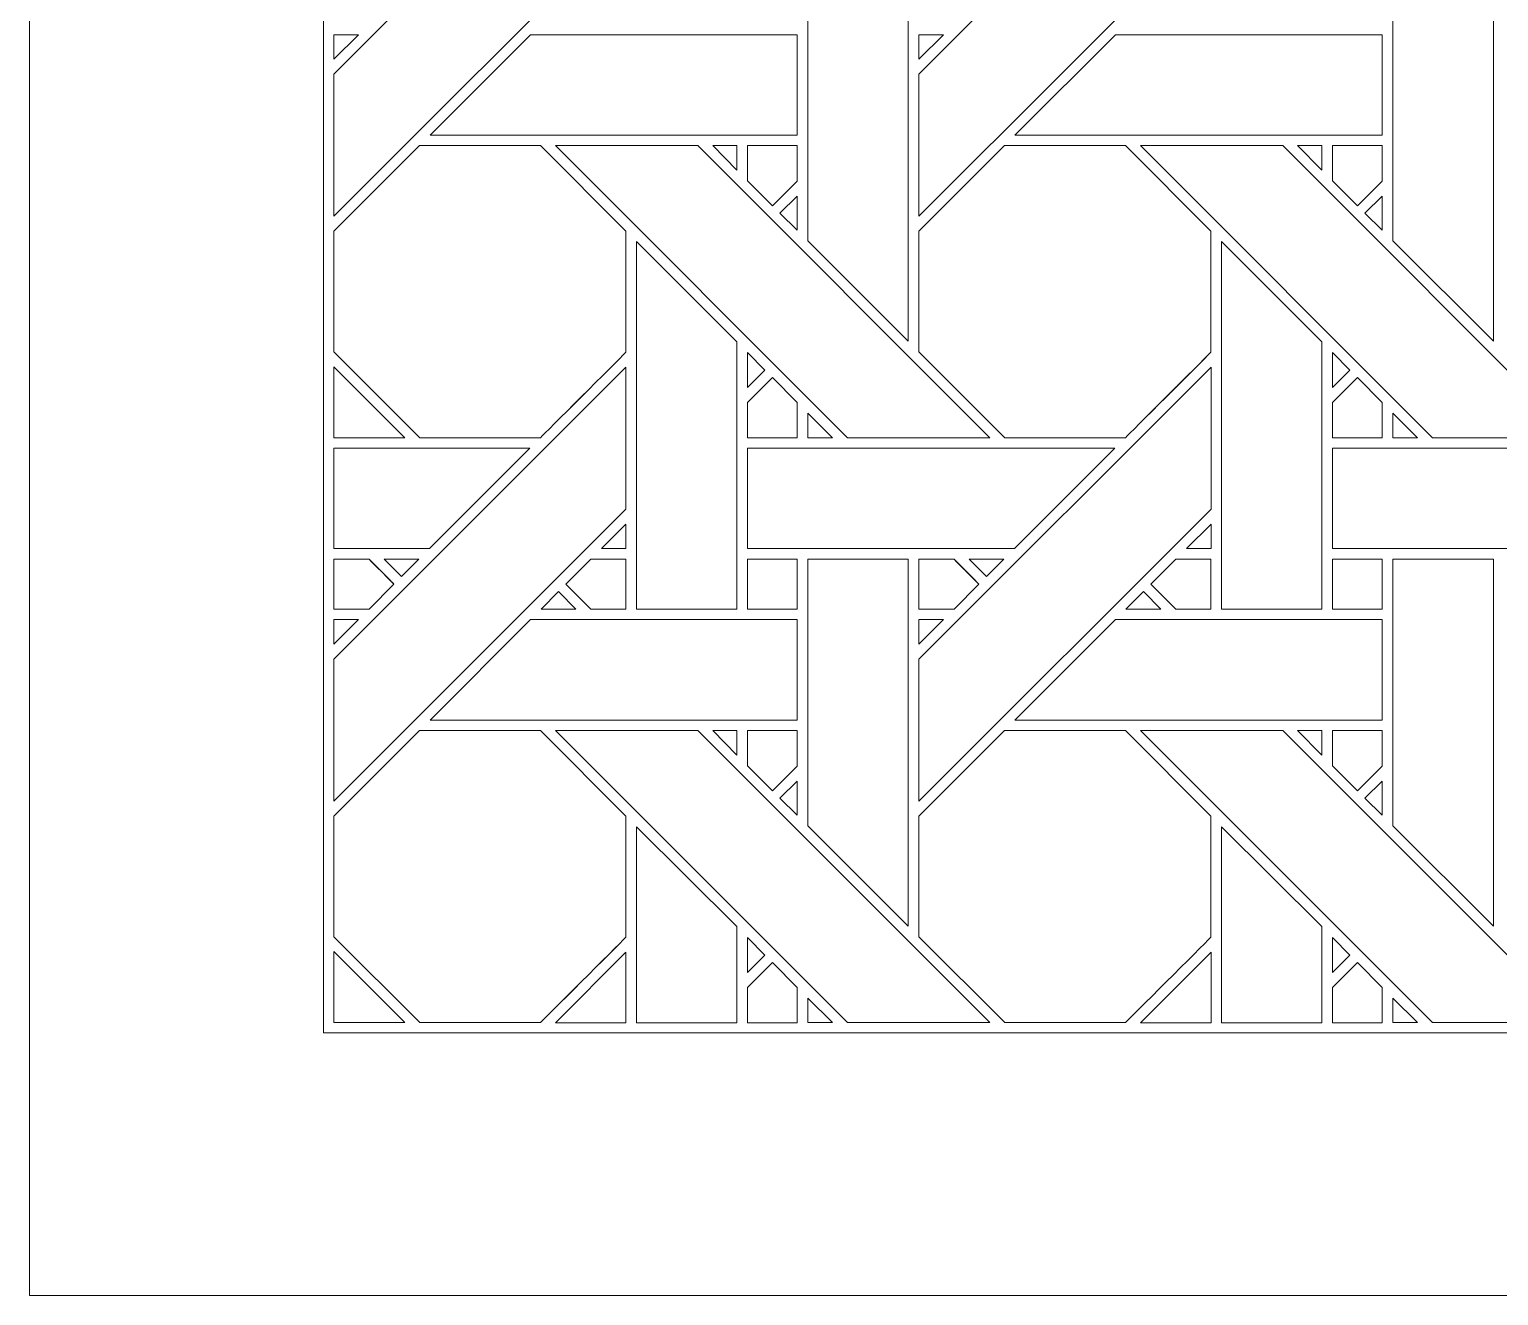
# Model space of a CAD drawing. Header units: inches. Extents: x 7.38 to 17.38, y 5.09 to 13.09.
# Drawn here: x 7.383 to 9.766, y 5.095 to 7.148 of the extents above; entities that cross this region are included whole.
import ezdxf

# ---------------------------------------------------------------- set-up
doc = ezdxf.new("R2010")
doc.units = ezdxf.units.IN
doc.header["$MEASUREMENT"] = 0
doc.layers.add('Design', color=7, linetype='Continuous', lineweight=0)

msp = doc.modelspace()

# ---------------------------------------------------------------- linework, layer by layer
at = {"layer": 'Design'}
for points, knots in [([(7.3829, 13.0948), (7.3829, 13.0948), (7.3829, 5.0948), (7.3829, 5.0948), (7.3829, 5.0948), (17.3829, 5.0948), (17.3829, 5.0948), (17.3829, 5.0948), (17.3829, 13.0948), (17.3829, 13.0948), (17.3829, 13.0948), (7.3829, 13.0948), (7.3829, 13.0948)], [0, 0, 0, 0, 1, 1, 1, 2, 2, 2, 3, 3, 3, 4, 4, 4, 4]), ([(7.8596, 12.6686), (7.8596, 12.6686), (7.8596, 5.5209), (7.8596, 5.5209), (7.8596, 5.5209), (16.9061, 5.5209), (16.9061, 5.5209), (16.9061, 5.5209), (16.9061, 12.6686), (16.9061, 12.6686), (16.9061, 12.6686), (7.8596, 12.6686), (7.8596, 12.6686)], [0, 0, 0, 0, 1, 1, 1, 2, 2, 2, 3, 3, 3, 4, 4, 4, 4]), ([(8.3504, 7.5492), (8.3504, 7.5492), (8.3504, 7.3192), (8.3504, 7.3192), (8.3504, 7.3192), (7.8768, 6.8455), (7.8768, 6.8455), (7.8768, 6.8455), (7.8768, 7.0756), (7.8768, 7.0756), (7.8768, 7.0756), (8.3504, 7.5492), (8.3504, 7.5492)], [0, 0, 0, 0, 1, 1, 1, 2, 2, 2, 3, 3, 3, 4, 4, 4, 4]), ([(8.8255, 7.0756), (8.8255, 7.0756), (9.2992, 7.5492), (9.2992, 7.5492), (9.2992, 7.5492), (9.2992, 7.3192), (9.2992, 7.3192), (9.2992, 7.3192), (8.8255, 6.8455), (8.8255, 6.8455), (8.8255, 6.8455), (8.8255, 7.0756), (8.8255, 7.0756)], [0, 0, 0, 0, 1, 1, 1, 2, 2, 2, 3, 3, 3, 4, 4, 4, 4]), ([(8.8083, 7.2377), (8.8083, 7.2377), (8.8083, 6.6426), (8.8083, 6.6426), (8.8083, 6.6426), (8.6454, 6.8055), (8.6454, 6.8055), (8.6454, 6.8055), (8.6454, 7.2377), (8.6454, 7.2377), (8.6454, 7.2377), (8.8083, 7.2377), (8.8083, 7.2377)], [0, 0, 0, 0, 1, 1, 1, 2, 2, 2, 3, 3, 3, 4, 4, 4, 4]), ([(9.7571, 7.2377), (9.7571, 7.2377), (9.7571, 6.6426), (9.7571, 6.6426), (9.7571, 6.6426), (9.5942, 6.8055), (9.5942, 6.8055), (9.5942, 6.8055), (9.5942, 7.2377), (9.5942, 7.2377), (9.5942, 7.2377), (9.7571, 7.2377), (9.7571, 7.2377)], [0, 0, 0, 0, 1, 1, 1, 2, 2, 2, 3, 3, 3, 4, 4, 4, 4]), ([(7.8768, 7.1), (7.8768, 7.1), (7.8768, 7.1398), (7.8768, 7.1398), (7.8768, 7.1398), (7.9166, 7.1398), (7.9166, 7.1398), (7.9166, 7.1398), (7.8768, 7.1), (7.8768, 7.1)], [0, 0, 0, 0, 1, 1, 1, 2, 2, 2, 3, 3, 3, 3]), ([(8.6279, 7.1398), (8.6279, 7.1398), (8.6279, 6.977), (8.6279, 6.977), (8.6279, 6.977), (8.0326, 6.977), (8.0326, 6.977), (8.0326, 6.977), (8.1954, 7.1398), (8.1954, 7.1398), (8.1954, 7.1398), (8.6279, 7.1398), (8.6279, 7.1398)], [0, 0, 0, 0, 1, 1, 1, 2, 2, 2, 3, 3, 3, 4, 4, 4, 4]), ([(8.8653, 7.1398), (8.8653, 7.1398), (8.8255, 7.1), (8.8255, 7.1), (8.8255, 7.1), (8.8255, 7.1398), (8.8255, 7.1398), (8.8255, 7.1398), (8.8653, 7.1398), (8.8653, 7.1398)], [0, 0, 0, 0, 1, 1, 1, 2, 2, 2, 3, 3, 3, 3]), ([(8.9813, 6.977), (8.9813, 6.977), (9.1442, 7.1398), (9.1442, 7.1398), (9.1442, 7.1398), (9.5766, 7.1398), (9.5766, 7.1398), (9.5766, 7.1398), (9.5766, 6.977), (9.5766, 6.977), (9.5766, 6.977), (8.9813, 6.977), (8.9813, 6.977)], [0, 0, 0, 0, 1, 1, 1, 2, 2, 2, 3, 3, 3, 4, 4, 4, 4]), ([(8.0154, 6.9598), (8.0154, 6.9598), (8.2116, 6.9598), (8.2116, 6.9598), (8.2116, 6.9598), (8.3504, 6.8211), (8.3504, 6.8211), (8.3504, 6.8211), (8.3504, 6.6249), (8.3504, 6.6249), (8.3326, 6.607), (8.2207, 6.4952), (8.2117, 6.4862), (8.2117, 6.4862), (8.016, 6.4862), (8.016, 6.4862), (8.016, 6.4862), (7.8767, 6.6255), (7.8767, 6.6255), (7.8767, 6.6255), (7.8767, 6.8211), (7.8767, 6.8211), (7.8767, 6.8211), (8.0154, 6.9598), (8.0154, 6.9598)], [0, 0, 0, 0, 1, 1, 1, 2, 2, 2, 3, 3, 3, 4, 4, 4, 5, 5, 5, 6, 6, 6, 7, 7, 7, 8, 8, 8, 8]), ([(7.8767, 6.8211), (7.8767, 6.8211), (8.0154, 6.9598), (8.0154, 6.9598), (8.0154, 6.9598), (8.2116, 6.9598), (8.2116, 6.9598), (8.2116, 6.9598), (8.3504, 6.8211), (8.3504, 6.8211), (8.3504, 6.8211), (8.3504, 6.6249), (8.3504, 6.6249), (8.3325, 6.6069), (8.2206, 6.4951), (8.2117, 6.4862), (8.2117, 6.4862), (8.016, 6.4862), (8.016, 6.4862), (8.016, 6.4862), (7.8767, 6.6255), (7.8767, 6.6255), (7.8767, 6.6255), (7.8767, 6.8211), (7.8767, 6.8211)], [0, 0, 0, 0, 1, 1, 1, 2, 2, 2, 3, 3, 3, 4, 4, 4, 5, 5, 5, 6, 6, 6, 7, 7, 7, 8, 8, 8, 8]), ([(8.4669, 6.9599), (8.4669, 6.9599), (8.9405, 6.4862), (8.9405, 6.4862), (8.9405, 6.4862), (8.7095, 6.4862), (8.7095, 6.4862), (8.7095, 6.4862), (8.2359, 6.9599), (8.2359, 6.9599), (8.2359, 6.9599), (8.4669, 6.9599), (8.4669, 6.9599)], [0, 0, 0, 0, 1, 1, 1, 2, 2, 2, 3, 3, 3, 4, 4, 4, 4]), ([(8.5304, 6.9599), (8.5304, 6.9599), (8.5304, 6.9201), (8.5304, 6.9201), (8.5304, 6.9201), (8.491, 6.9599), (8.491, 6.9599), (8.491, 6.9599), (8.5304, 6.9599), (8.5304, 6.9599)], [0, 0, 0, 0, 1, 1, 1, 2, 2, 2, 3, 3, 3, 3]), ([(8.6278, 6.9599), (8.6278, 6.9599), (8.6278, 6.9023), (8.6278, 6.9023), (8.6278, 6.9023), (8.5879, 6.8623), (8.5879, 6.8623), (8.5879, 6.8623), (8.5476, 6.9027), (8.5476, 6.9027), (8.5476, 6.9027), (8.5476, 6.9599), (8.5476, 6.9599), (8.5476, 6.9599), (8.6278, 6.9599), (8.6278, 6.9599)], [0, 0, 0, 0, 1, 1, 1, 2, 2, 2, 3, 3, 3, 4, 4, 4, 5, 5, 5, 5]), ([(8.5879, 6.8623), (8.5879, 6.8623), (8.5476, 6.9027), (8.5476, 6.9027), (8.5476, 6.9027), (8.5476, 6.9599), (8.5476, 6.9599), (8.5476, 6.9599), (8.6278, 6.9599), (8.6278, 6.9599), (8.6278, 6.9599), (8.6278, 6.9023), (8.6278, 6.9023), (8.6278, 6.9023), (8.5879, 6.8623), (8.5879, 6.8623)], [0, 0, 0, 0, 1, 1, 1, 2, 2, 2, 3, 3, 3, 4, 4, 4, 5, 5, 5, 5]), ([(8.9642, 6.9598), (8.9642, 6.9598), (9.1604, 6.9598), (9.1604, 6.9598), (9.1604, 6.9598), (9.2991, 6.8211), (9.2991, 6.8211), (9.2991, 6.8211), (9.2991, 6.6249), (9.2991, 6.6249), (9.2813, 6.607), (9.1694, 6.4952), (9.1604, 6.4862), (9.1604, 6.4862), (8.9647, 6.4862), (8.9647, 6.4862), (8.9647, 6.4862), (8.8255, 6.6255), (8.8255, 6.6255), (8.8255, 6.6255), (8.8255, 6.8211), (8.8255, 6.8211), (8.8255, 6.8211), (8.9642, 6.9598), (8.9642, 6.9598)], [0, 0, 0, 0, 1, 1, 1, 2, 2, 2, 3, 3, 3, 4, 4, 4, 5, 5, 5, 6, 6, 6, 7, 7, 7, 8, 8, 8, 8]), ([(8.8255, 6.8211), (8.8255, 6.8211), (8.9642, 6.9598), (8.9642, 6.9598), (8.9642, 6.9598), (9.1604, 6.9598), (9.1604, 6.9598), (9.1604, 6.9598), (9.2991, 6.8211), (9.2991, 6.8211), (9.2991, 6.8211), (9.2991, 6.6249), (9.2991, 6.6249), (9.2811, 6.6068), (9.1693, 6.4951), (9.1604, 6.4862), (9.1604, 6.4862), (8.9647, 6.4862), (8.9647, 6.4862), (8.9647, 6.4862), (8.8255, 6.6255), (8.8255, 6.6255), (8.8255, 6.6255), (8.8255, 6.8211), (8.8255, 6.8211)], [0, 0, 0, 0, 1, 1, 1, 2, 2, 2, 3, 3, 3, 4, 4, 4, 5, 5, 5, 6, 6, 6, 7, 7, 7, 8, 8, 8, 8]), ([(9.1846, 6.9599), (9.1846, 6.9599), (9.4156, 6.9599), (9.4156, 6.9599), (9.4156, 6.9599), (9.8892, 6.4862), (9.8892, 6.4862), (9.8892, 6.4862), (9.6582, 6.4862), (9.6582, 6.4862), (9.6582, 6.4862), (9.1846, 6.9599), (9.1846, 6.9599)], [0, 0, 0, 0, 1, 1, 1, 2, 2, 2, 3, 3, 3, 4, 4, 4, 4]), ([(9.4791, 6.9599), (9.4791, 6.9599), (9.4791, 6.92), (9.4791, 6.92), (9.4791, 6.92), (9.4397, 6.9599), (9.4397, 6.9599), (9.4397, 6.9599), (9.4791, 6.9599), (9.4791, 6.9599)], [0, 0, 0, 0, 1, 1, 1, 2, 2, 2, 3, 3, 3, 3]), ([(9.5766, 6.9599), (9.5766, 6.9599), (9.5766, 6.9023), (9.5766, 6.9023), (9.5766, 6.9023), (9.5366, 6.8623), (9.5366, 6.8623), (9.5366, 6.8623), (9.4963, 6.9027), (9.4963, 6.9027), (9.4963, 6.9027), (9.4963, 6.9599), (9.4963, 6.9599), (9.4963, 6.9599), (9.5766, 6.9599), (9.5766, 6.9599)], [0, 0, 0, 0, 1, 1, 1, 2, 2, 2, 3, 3, 3, 4, 4, 4, 5, 5, 5, 5]), ([(9.5366, 6.8623), (9.5366, 6.8623), (9.4963, 6.9027), (9.4963, 6.9027), (9.4963, 6.9027), (9.4963, 6.9599), (9.4963, 6.9599), (9.4963, 6.9599), (9.5766, 6.9599), (9.5766, 6.9599), (9.5766, 6.9599), (9.5766, 6.9023), (9.5766, 6.9023), (9.5766, 6.9023), (9.5366, 6.8623), (9.5366, 6.8623)], [0, 0, 0, 0, 1, 1, 1, 2, 2, 2, 3, 3, 3, 4, 4, 4, 5, 5, 5, 5]), ([(8.6279, 6.878), (8.6279, 6.878), (8.6279, 6.8229), (8.6279, 6.8229), (8.6279, 6.8229), (8.6001, 6.8503), (8.6001, 6.8503), (8.6001, 6.8503), (8.6279, 6.878), (8.6279, 6.878)], [0, 0, 0, 0, 1, 1, 1, 2, 2, 2, 3, 3, 3, 3]), ([(9.5766, 6.878), (9.5766, 6.878), (9.5766, 6.8229), (9.5766, 6.8229), (9.5766, 6.8229), (9.5488, 6.8503), (9.5488, 6.8503), (9.5488, 6.8503), (9.5766, 6.878), (9.5766, 6.878)], [0, 0, 0, 0, 1, 1, 1, 2, 2, 2, 3, 3, 3, 3]), ([(8.5303, 6.6419), (8.5303, 6.6419), (8.5303, 6.2082), (8.5303, 6.2082), (8.5303, 6.2082), (8.3676, 6.2082), (8.3676, 6.2082), (8.3676, 6.2082), (8.3676, 6.8041), (8.3676, 6.8041), (8.3676, 6.8041), (8.5303, 6.6419), (8.5303, 6.6419)], [0, 0, 0, 0, 1, 1, 1, 2, 2, 2, 3, 3, 3, 4, 4, 4, 4]), ([(9.4791, 6.6419), (9.4791, 6.6419), (9.4791, 6.2082), (9.4791, 6.2082), (9.4791, 6.2082), (9.3163, 6.2082), (9.3163, 6.2082), (9.3163, 6.2082), (9.3163, 6.8041), (9.3163, 6.8041), (9.3163, 6.8041), (9.4791, 6.6419), (9.4791, 6.6419)], [0, 0, 0, 0, 1, 1, 1, 2, 2, 2, 3, 3, 3, 4, 4, 4, 4]), ([(8.5476, 6.5677), (8.5476, 6.5677), (8.5476, 6.6244), (8.5476, 6.6244), (8.5476, 6.6244), (8.5758, 6.5958), (8.5758, 6.5958), (8.5758, 6.5958), (8.5476, 6.5677), (8.5476, 6.5677)], [0, 0, 0, 0, 1, 1, 1, 2, 2, 2, 3, 3, 3, 3]), ([(9.4964, 6.5677), (9.4964, 6.5677), (9.4964, 6.6244), (9.4964, 6.6244), (9.4964, 6.6244), (9.5246, 6.5958), (9.5246, 6.5958), (9.5246, 6.5958), (9.4964, 6.5677), (9.4964, 6.5677)], [0, 0, 0, 0, 1, 1, 1, 2, 2, 2, 3, 3, 3, 3]), ([(7.9918, 6.4862), (7.9918, 6.4862), (7.8767, 6.4862), (7.8767, 6.4862), (7.8767, 6.4862), (7.8767, 6.6013), (7.8767, 6.6013), (7.8767, 6.6013), (7.9918, 6.4862), (7.9918, 6.4862)], [0, 0, 0, 0, 1, 1, 1, 2, 2, 2, 3, 3, 3, 3]), ([(8.3504, 6.6005), (8.3504, 6.6005), (8.3504, 6.3705), (8.3504, 6.3705), (8.3504, 6.3705), (7.8768, 5.8968), (7.8768, 5.8968), (7.8768, 5.8968), (7.8768, 6.1269), (7.8768, 6.1269), (7.8768, 6.1269), (8.3504, 6.6005), (8.3504, 6.6005)], [0, 0, 0, 0, 1, 1, 1, 2, 2, 2, 3, 3, 3, 4, 4, 4, 4]), ([(8.8255, 6.1269), (8.8255, 6.1269), (9.2992, 6.6005), (9.2992, 6.6005), (9.2992, 6.6005), (9.2992, 6.3705), (9.2992, 6.3705), (9.2992, 6.3705), (8.8255, 5.8968), (8.8255, 5.8968), (8.8255, 5.8968), (8.8255, 6.1269), (8.8255, 6.1269)], [0, 0, 0, 0, 1, 1, 1, 2, 2, 2, 3, 3, 3, 4, 4, 4, 4]), ([(8.5476, 6.486), (8.5476, 6.486), (8.5476, 6.5433), (8.5476, 6.5433), (8.5476, 6.5433), (8.5879, 6.5836), (8.5879, 6.5836), (8.5879, 6.5836), (8.6282, 6.5433), (8.6282, 6.5433), (8.6282, 6.5433), (8.6282, 6.486), (8.6282, 6.486), (8.6282, 6.486), (8.5476, 6.486), (8.5476, 6.486)], [0, 0, 0, 0, 1, 1, 1, 2, 2, 2, 3, 3, 3, 4, 4, 4, 5, 5, 5, 5]), ([(8.5476, 6.486), (8.5476, 6.486), (8.5476, 6.5433), (8.5476, 6.5433), (8.5476, 6.5433), (8.5879, 6.5836), (8.5879, 6.5836), (8.5879, 6.5836), (8.6282, 6.5433), (8.6282, 6.5433), (8.6282, 6.5433), (8.6282, 6.486), (8.6282, 6.486), (8.6282, 6.486), (8.5476, 6.486), (8.5476, 6.486)], [0, 0, 0, 0, 1, 1, 1, 2, 2, 2, 3, 3, 3, 4, 4, 4, 5, 5, 5, 5]), ([(9.4963, 6.486), (9.4963, 6.486), (9.4963, 6.5433), (9.4963, 6.5433), (9.4963, 6.5433), (9.5367, 6.5836), (9.5367, 6.5836), (9.5367, 6.5836), (9.577, 6.5433), (9.577, 6.5433), (9.577, 6.5433), (9.577, 6.486), (9.577, 6.486), (9.577, 6.486), (9.4963, 6.486), (9.4963, 6.486)], [0, 0, 0, 0, 1, 1, 1, 2, 2, 2, 3, 3, 3, 4, 4, 4, 5, 5, 5, 5]), ([(9.5367, 6.5836), (9.5367, 6.5836), (9.577, 6.5433), (9.577, 6.5433), (9.577, 6.5433), (9.577, 6.486), (9.577, 6.486), (9.577, 6.486), (9.4963, 6.486), (9.4963, 6.486), (9.4963, 6.486), (9.4963, 6.5433), (9.4963, 6.5433), (9.4963, 6.5433), (9.5367, 6.5836), (9.5367, 6.5836)], [0, 0, 0, 0, 1, 1, 1, 2, 2, 2, 3, 3, 3, 4, 4, 4, 5, 5, 5, 5]), ([(8.6853, 6.4862), (8.6853, 6.4862), (8.6455, 6.4862), (8.6455, 6.4862), (8.6455, 6.4862), (8.6455, 6.526), (8.6455, 6.526), (8.6455, 6.526), (8.6853, 6.4862), (8.6853, 6.4862)], [0, 0, 0, 0, 1, 1, 1, 2, 2, 2, 3, 3, 3, 3]), ([(9.634, 6.4862), (9.634, 6.4862), (9.5943, 6.4862), (9.5943, 6.4862), (9.5943, 6.4862), (9.5943, 6.526), (9.5943, 6.526), (9.5943, 6.526), (9.634, 6.4862), (9.634, 6.4862)], [0, 0, 0, 0, 1, 1, 1, 2, 2, 2, 3, 3, 3, 3]), ([(8.1946, 6.469), (8.1946, 6.469), (8.0319, 6.3063), (8.0319, 6.3063), (8.0319, 6.3063), (7.8767, 6.3063), (7.8767, 6.3063), (7.8767, 6.3063), (7.8767, 6.469), (7.8767, 6.469), (7.8767, 6.469), (8.1946, 6.469), (8.1946, 6.469)], [0, 0, 0, 0, 1, 1, 1, 2, 2, 2, 3, 3, 3, 4, 4, 4, 4]), ([(8.5476, 6.3063), (8.5476, 6.3063), (8.5476, 6.469), (8.5476, 6.469), (8.5476, 6.469), (9.1433, 6.469), (9.1433, 6.469), (9.1433, 6.469), (8.9806, 6.3063), (8.9806, 6.3063), (8.9806, 6.3063), (8.5476, 6.3063), (8.5476, 6.3063)], [0, 0, 0, 0, 1, 1, 1, 2, 2, 2, 3, 3, 3, 4, 4, 4, 4]), ([(9.4964, 6.3063), (9.4964, 6.3063), (9.4964, 6.469), (9.4964, 6.469), (9.4964, 6.469), (10.0921, 6.469), (10.0921, 6.469), (10.0921, 6.469), (9.9293, 6.3063), (9.9293, 6.3063), (9.9293, 6.3063), (9.4964, 6.3063), (9.4964, 6.3063)], [0, 0, 0, 0, 1, 1, 1, 2, 2, 2, 3, 3, 3, 4, 4, 4, 4]), ([(8.3107, 6.3063), (8.3107, 6.3063), (8.3504, 6.3461), (8.3504, 6.3461), (8.3504, 6.3461), (8.3504, 6.3063), (8.3504, 6.3063), (8.3504, 6.3063), (8.3107, 6.3063), (8.3107, 6.3063)], [0, 0, 0, 0, 1, 1, 1, 2, 2, 2, 3, 3, 3, 3]), ([(9.2594, 6.3063), (9.2594, 6.3063), (9.2992, 6.3461), (9.2992, 6.3461), (9.2992, 6.3461), (9.2992, 6.3063), (9.2992, 6.3063), (9.2992, 6.3063), (9.2594, 6.3063), (9.2594, 6.3063)], [0, 0, 0, 0, 1, 1, 1, 2, 2, 2, 3, 3, 3, 3]), ([(7.9338, 6.289), (7.9389, 6.2839), (7.9697, 6.2531), (7.9741, 6.2486), (7.9741, 6.2486), (7.9337, 6.2082), (7.9337, 6.2082), (7.9337, 6.2082), (7.8767, 6.2082), (7.8767, 6.2082), (7.8767, 6.2082), (7.8767, 6.289), (7.8767, 6.289), (7.8767, 6.289), (7.9338, 6.289), (7.9338, 6.289)], [0, 0, 0, 0, 1, 1, 1, 2, 2, 2, 3, 3, 3, 4, 4, 4, 5, 5, 5, 5]), ([(7.9741, 6.2486), (7.9741, 6.2486), (7.9337, 6.2082), (7.9337, 6.2082), (7.9337, 6.2082), (7.8767, 6.2082), (7.8767, 6.2082), (7.8767, 6.2082), (7.8767, 6.289), (7.8767, 6.289), (7.8767, 6.289), (7.9338, 6.289), (7.9338, 6.289), (7.9393, 6.2835), (7.9741, 6.2486), (7.9741, 6.2486)], [0, 0, 0, 0, 1, 1, 1, 2, 2, 2, 3, 3, 3, 4, 4, 4, 5, 5, 5, 5]), ([(7.9864, 6.2608), (7.9864, 6.2608), (7.9582, 6.289), (7.9582, 6.289), (7.9582, 6.289), (8.0147, 6.289), (8.0147, 6.289), (8.0147, 6.289), (7.9864, 6.2608), (7.9864, 6.2608)], [0, 0, 0, 0, 1, 1, 1, 2, 2, 2, 3, 3, 3, 3]), ([(8.2933, 6.2082), (8.2933, 6.2082), (8.2529, 6.2486), (8.2529, 6.2486), (8.2529, 6.2486), (8.2934, 6.289), (8.2934, 6.289), (8.2934, 6.289), (8.3504, 6.289), (8.3504, 6.289), (8.3504, 6.289), (8.3504, 6.2082), (8.3504, 6.2082), (8.3504, 6.2082), (8.2933, 6.2082), (8.2933, 6.2082)], [0, 0, 0, 0, 1, 1, 1, 2, 2, 2, 3, 3, 3, 4, 4, 4, 5, 5, 5, 5]), ([(8.3504, 6.289), (8.3504, 6.289), (8.3504, 6.2082), (8.3504, 6.2082), (8.3504, 6.2082), (8.2933, 6.2082), (8.2933, 6.2082), (8.2933, 6.2082), (8.2529, 6.2486), (8.2529, 6.2486), (8.2529, 6.2486), (8.2934, 6.289), (8.2934, 6.289), (8.2934, 6.289), (8.3504, 6.289), (8.3504, 6.289)], [0, 0, 0, 0, 1, 1, 1, 2, 2, 2, 3, 3, 3, 4, 4, 4, 5, 5, 5, 5]), ([(8.5476, 6.2082), (8.5476, 6.2082), (8.5476, 6.289), (8.5476, 6.289), (8.5476, 6.289), (8.6278, 6.289), (8.6278, 6.289), (8.6278, 6.289), (8.6278, 6.2082), (8.6278, 6.2082), (8.6278, 6.2082), (8.5476, 6.2082), (8.5476, 6.2082)], [0, 0, 0, 0, 1, 1, 1, 2, 2, 2, 3, 3, 3, 4, 4, 4, 4]), ([(8.5476, 6.289), (8.5476, 6.289), (8.6278, 6.289), (8.6278, 6.289), (8.6278, 6.289), (8.6278, 6.2082), (8.6278, 6.2082), (8.6278, 6.2082), (8.5476, 6.2082), (8.5476, 6.2082), (8.5476, 6.2082), (8.5476, 6.289), (8.5476, 6.289)], [0, 0, 0, 0, 1, 1, 1, 2, 2, 2, 3, 3, 3, 4, 4, 4, 4]), ([(8.8083, 6.289), (8.8083, 6.289), (8.8083, 5.6939), (8.8083, 5.6939), (8.8083, 5.6939), (8.6454, 5.8568), (8.6454, 5.8568), (8.6454, 5.8568), (8.6454, 6.289), (8.6454, 6.289), (8.6454, 6.289), (8.8083, 6.289), (8.8083, 6.289)], [0, 0, 0, 0, 1, 1, 1, 2, 2, 2, 3, 3, 3, 4, 4, 4, 4]), ([(8.8825, 6.289), (8.8877, 6.2839), (8.9184, 6.2531), (8.9229, 6.2486), (8.9229, 6.2486), (8.8824, 6.2082), (8.8824, 6.2082), (8.8824, 6.2082), (8.8255, 6.2082), (8.8255, 6.2082), (8.8255, 6.2082), (8.8255, 6.289), (8.8255, 6.289), (8.8255, 6.289), (8.8825, 6.289), (8.8825, 6.289)], [0, 0, 0, 0, 1, 1, 1, 2, 2, 2, 3, 3, 3, 4, 4, 4, 5, 5, 5, 5]), ([(8.8255, 6.289), (8.8255, 6.289), (8.8825, 6.289), (8.8825, 6.289), (8.888, 6.2836), (8.9188, 6.2527), (8.9229, 6.2486), (8.9229, 6.2486), (8.8824, 6.2082), (8.8824, 6.2082), (8.8824, 6.2082), (8.8255, 6.2082), (8.8255, 6.2082), (8.8255, 6.2082), (8.8255, 6.289), (8.8255, 6.289)], [0, 0, 0, 0, 1, 1, 1, 2, 2, 2, 3, 3, 3, 4, 4, 4, 5, 5, 5, 5]), ([(8.9634, 6.289), (8.9634, 6.289), (8.9351, 6.2608), (8.9351, 6.2608), (8.9351, 6.2608), (8.9069, 6.289), (8.9069, 6.289), (8.9069, 6.289), (8.9634, 6.289), (8.9634, 6.289)], [0, 0, 0, 0, 1, 1, 1, 2, 2, 2, 3, 3, 3, 3]), ([(9.242, 6.2082), (9.242, 6.2082), (9.2017, 6.2486), (9.2017, 6.2486), (9.2017, 6.2486), (9.2421, 6.289), (9.2421, 6.289), (9.2421, 6.289), (9.2991, 6.289), (9.2991, 6.289), (9.2991, 6.289), (9.2991, 6.2082), (9.2991, 6.2082), (9.2991, 6.2082), (9.242, 6.2082), (9.242, 6.2082)], [0, 0, 0, 0, 1, 1, 1, 2, 2, 2, 3, 3, 3, 4, 4, 4, 5, 5, 5, 5]), ([(9.2017, 6.2486), (9.2017, 6.2486), (9.2421, 6.289), (9.2421, 6.289), (9.2421, 6.289), (9.2991, 6.289), (9.2991, 6.289), (9.2991, 6.289), (9.2991, 6.2082), (9.2991, 6.2082), (9.2991, 6.2082), (9.242, 6.2082), (9.242, 6.2082), (9.242, 6.2082), (9.2017, 6.2486), (9.2017, 6.2486)], [0, 0, 0, 0, 1, 1, 1, 2, 2, 2, 3, 3, 3, 4, 4, 4, 5, 5, 5, 5]), ([(9.4963, 6.2082), (9.4963, 6.2082), (9.4963, 6.289), (9.4963, 6.289), (9.4963, 6.289), (9.5766, 6.289), (9.5766, 6.289), (9.5766, 6.289), (9.5766, 6.2082), (9.5766, 6.2082), (9.5766, 6.2082), (9.4963, 6.2082), (9.4963, 6.2082)], [0, 0, 0, 0, 1, 1, 1, 2, 2, 2, 3, 3, 3, 4, 4, 4, 4]), ([(9.5766, 6.289), (9.5766, 6.289), (9.5766, 6.2082), (9.5766, 6.2082), (9.5766, 6.2082), (9.4963, 6.2082), (9.4963, 6.2082), (9.4963, 6.2082), (9.4963, 6.289), (9.4963, 6.289), (9.4963, 6.289), (9.5766, 6.289), (9.5766, 6.289)], [0, 0, 0, 0, 1, 1, 1, 2, 2, 2, 3, 3, 3, 4, 4, 4, 4]), ([(9.7571, 6.289), (9.7571, 6.289), (9.7571, 5.6939), (9.7571, 5.6939), (9.7571, 5.6939), (9.5942, 5.8568), (9.5942, 5.8568), (9.5942, 5.8568), (9.5942, 6.289), (9.5942, 6.289), (9.5942, 6.289), (9.7571, 6.289), (9.7571, 6.289)], [0, 0, 0, 0, 1, 1, 1, 2, 2, 2, 3, 3, 3, 4, 4, 4, 4]), ([(8.2691, 6.2082), (8.2691, 6.2082), (8.2126, 6.2082), (8.2126, 6.2082), (8.2126, 6.2082), (8.2408, 6.2365), (8.2408, 6.2365), (8.2408, 6.2365), (8.2691, 6.2082), (8.2691, 6.2082)], [0, 0, 0, 0, 1, 1, 1, 2, 2, 2, 3, 3, 3, 3]), ([(9.2178, 6.2082), (9.2178, 6.2082), (9.1613, 6.2082), (9.1613, 6.2082), (9.1613, 6.2082), (9.1896, 6.2365), (9.1896, 6.2365), (9.1896, 6.2365), (9.2178, 6.2082), (9.2178, 6.2082)], [0, 0, 0, 0, 1, 1, 1, 2, 2, 2, 3, 3, 3, 3]), ([(7.8768, 6.1513), (7.8768, 6.1513), (7.8768, 6.1911), (7.8768, 6.1911), (7.8768, 6.1911), (7.9166, 6.1911), (7.9166, 6.1911), (7.9166, 6.1911), (7.8768, 6.1513), (7.8768, 6.1513)], [0, 0, 0, 0, 1, 1, 1, 2, 2, 2, 3, 3, 3, 3]), ([(8.0326, 6.0283), (8.0326, 6.0283), (8.1954, 6.1911), (8.1954, 6.1911), (8.1954, 6.1911), (8.6279, 6.1911), (8.6279, 6.1911), (8.6279, 6.1911), (8.6279, 6.0283), (8.6279, 6.0283), (8.6279, 6.0283), (8.0326, 6.0283), (8.0326, 6.0283)], [0, 0, 0, 0, 1, 1, 1, 2, 2, 2, 3, 3, 3, 4, 4, 4, 4]), ([(8.8653, 6.1911), (8.8653, 6.1911), (8.8255, 6.1513), (8.8255, 6.1513), (8.8255, 6.1513), (8.8255, 6.1911), (8.8255, 6.1911), (8.8255, 6.1911), (8.8653, 6.1911), (8.8653, 6.1911)], [0, 0, 0, 0, 1, 1, 1, 2, 2, 2, 3, 3, 3, 3]), ([(8.9813, 6.0283), (8.9813, 6.0283), (9.1442, 6.1911), (9.1442, 6.1911), (9.1442, 6.1911), (9.5766, 6.1911), (9.5766, 6.1911), (9.5766, 6.1911), (9.5766, 6.0283), (9.5766, 6.0283), (9.5766, 6.0283), (8.9813, 6.0283), (8.9813, 6.0283)], [0, 0, 0, 0, 1, 1, 1, 2, 2, 2, 3, 3, 3, 4, 4, 4, 4]), ([(7.8767, 5.8724), (7.8767, 5.8724), (8.0154, 6.0111), (8.0154, 6.0111), (8.0154, 6.0111), (8.2116, 6.0111), (8.2116, 6.0111), (8.2116, 6.0111), (8.3504, 5.8724), (8.3504, 5.8724), (8.3504, 5.8724), (8.3504, 5.6762), (8.3504, 5.6762), (8.3326, 5.6582), (8.2207, 5.5465), (8.2117, 5.5375), (8.2117, 5.5375), (8.016, 5.5375), (8.016, 5.5375), (8.016, 5.5375), (7.8767, 5.6767), (7.8767, 5.6767), (7.8767, 5.6767), (7.8767, 5.8724), (7.8767, 5.8724)], [0, 0, 0, 0, 1, 1, 1, 2, 2, 2, 3, 3, 3, 4, 4, 4, 5, 5, 5, 6, 6, 6, 7, 7, 7, 8, 8, 8, 8]), ([(8.2117, 5.5375), (8.2117, 5.5375), (8.016, 5.5375), (8.016, 5.5375), (8.016, 5.5375), (7.8767, 5.6767), (7.8767, 5.6767), (7.8767, 5.6767), (7.8767, 5.8724), (7.8767, 5.8724), (7.8767, 5.8724), (8.0154, 6.0111), (8.0154, 6.0111), (8.0154, 6.0111), (8.2116, 6.0111), (8.2116, 6.0111), (8.2116, 6.0111), (8.3504, 5.8724), (8.3504, 5.8724), (8.3504, 5.8724), (8.3504, 5.6762), (8.3504, 5.6762), (8.3324, 5.6581), (8.2205, 5.5464), (8.2117, 5.5375)], [0, 0, 0, 0, 1, 1, 1, 2, 2, 2, 3, 3, 3, 4, 4, 4, 5, 5, 5, 6, 6, 6, 7, 7, 7, 8, 8, 8, 8]), ([(8.2359, 6.0112), (8.2359, 6.0112), (8.4669, 6.0112), (8.4669, 6.0112), (8.4669, 6.0112), (8.9405, 5.5375), (8.9405, 5.5375), (8.9405, 5.5375), (8.7095, 5.5375), (8.7095, 5.5375), (8.7095, 5.5375), (8.2359, 6.0112), (8.2359, 6.0112)], [0, 0, 0, 0, 1, 1, 1, 2, 2, 2, 3, 3, 3, 4, 4, 4, 4]), ([(8.5304, 6.0111), (8.5304, 6.0111), (8.5304, 5.9713), (8.5304, 5.9713), (8.5304, 5.9713), (8.491, 6.0111), (8.491, 6.0111), (8.491, 6.0111), (8.5304, 6.0111), (8.5304, 6.0111)], [0, 0, 0, 0, 1, 1, 1, 2, 2, 2, 3, 3, 3, 3]), ([(8.6278, 6.0111), (8.6278, 6.0111), (8.6278, 5.9535), (8.6278, 5.9535), (8.6278, 5.9535), (8.5879, 5.9136), (8.5879, 5.9136), (8.5879, 5.9136), (8.5476, 5.9539), (8.5476, 5.9539), (8.5476, 5.9539), (8.5476, 6.0111), (8.5476, 6.0111), (8.5476, 6.0111), (8.6278, 6.0111), (8.6278, 6.0111)], [0, 0, 0, 0, 1, 1, 1, 2, 2, 2, 3, 3, 3, 4, 4, 4, 5, 5, 5, 5]), ([(8.5879, 5.9136), (8.5879, 5.9136), (8.5476, 5.9539), (8.5476, 5.9539), (8.5476, 5.9539), (8.5476, 6.0111), (8.5476, 6.0111), (8.5476, 6.0111), (8.6278, 6.0111), (8.6278, 6.0111), (8.6278, 6.0111), (8.6278, 5.9535), (8.6278, 5.9535), (8.6278, 5.9535), (8.5879, 5.9136), (8.5879, 5.9136)], [0, 0, 0, 0, 1, 1, 1, 2, 2, 2, 3, 3, 3, 4, 4, 4, 5, 5, 5, 5]), ([(8.9642, 6.0111), (8.9642, 6.0111), (9.1604, 6.0111), (9.1604, 6.0111), (9.1604, 6.0111), (9.2991, 5.8724), (9.2991, 5.8724), (9.2991, 5.8724), (9.2991, 5.6762), (9.2991, 5.6762), (9.2813, 5.6582), (9.1694, 5.5465), (9.1604, 5.5375), (9.1604, 5.5375), (8.9647, 5.5375), (8.9647, 5.5375), (8.9647, 5.5375), (8.8255, 5.6767), (8.8255, 5.6767), (8.8255, 5.6767), (8.8255, 5.8724), (8.8255, 5.8724), (8.8255, 5.8724), (8.9642, 6.0111), (8.9642, 6.0111)], [0, 0, 0, 0, 1, 1, 1, 2, 2, 2, 3, 3, 3, 4, 4, 4, 5, 5, 5, 6, 6, 6, 7, 7, 7, 8, 8, 8, 8]), ([(9.1604, 5.5375), (9.1604, 5.5375), (8.9647, 5.5375), (8.9647, 5.5375), (8.9647, 5.5375), (8.8255, 5.6767), (8.8255, 5.6767), (8.8255, 5.6767), (8.8255, 5.8724), (8.8255, 5.8724), (8.8255, 5.8724), (8.9642, 6.0111), (8.9642, 6.0111), (8.9642, 6.0111), (9.1604, 6.0111), (9.1604, 6.0111), (9.1604, 6.0111), (9.2991, 5.8724), (9.2991, 5.8724), (9.2991, 5.8724), (9.2991, 5.6762), (9.2991, 5.6762), (9.2813, 5.6582), (9.1694, 5.5465), (9.1604, 5.5375)], [0, 0, 0, 0, 1, 1, 1, 2, 2, 2, 3, 3, 3, 4, 4, 4, 5, 5, 5, 6, 6, 6, 7, 7, 7, 8, 8, 8, 8]), ([(9.1846, 6.0112), (9.1846, 6.0112), (9.4156, 6.0112), (9.4156, 6.0112), (9.4156, 6.0112), (9.8892, 5.5375), (9.8892, 5.5375), (9.8892, 5.5375), (9.6582, 5.5375), (9.6582, 5.5375), (9.6582, 5.5375), (9.1846, 6.0112), (9.1846, 6.0112)], [0, 0, 0, 0, 1, 1, 1, 2, 2, 2, 3, 3, 3, 4, 4, 4, 4]), ([(9.4791, 6.0111), (9.4791, 6.0111), (9.4791, 5.9713), (9.4791, 5.9713), (9.4791, 5.9713), (9.4397, 6.0111), (9.4397, 6.0111), (9.4397, 6.0111), (9.4791, 6.0111), (9.4791, 6.0111)], [0, 0, 0, 0, 1, 1, 1, 2, 2, 2, 3, 3, 3, 3]), ([(9.5766, 6.0111), (9.5766, 6.0111), (9.5766, 5.9535), (9.5766, 5.9535), (9.5766, 5.9535), (9.5366, 5.9136), (9.5366, 5.9136), (9.5366, 5.9136), (9.4963, 5.9539), (9.4963, 5.9539), (9.4963, 5.9539), (9.4963, 6.0111), (9.4963, 6.0111), (9.4963, 6.0111), (9.5766, 6.0111), (9.5766, 6.0111)], [0, 0, 0, 0, 1, 1, 1, 2, 2, 2, 3, 3, 3, 4, 4, 4, 5, 5, 5, 5]), ([(9.5366, 5.9136), (9.5366, 5.9136), (9.4963, 5.9539), (9.4963, 5.9539), (9.4963, 5.9539), (9.4963, 6.0111), (9.4963, 6.0111), (9.4963, 6.0111), (9.5766, 6.0111), (9.5766, 6.0111), (9.5766, 6.0111), (9.5766, 5.9535), (9.5766, 5.9535), (9.5766, 5.9535), (9.5366, 5.9136), (9.5366, 5.9136)], [0, 0, 0, 0, 1, 1, 1, 2, 2, 2, 3, 3, 3, 4, 4, 4, 5, 5, 5, 5]), ([(8.6279, 5.9293), (8.6279, 5.9293), (8.6279, 5.8741), (8.6279, 5.8741), (8.6279, 5.8741), (8.6001, 5.9015), (8.6001, 5.9015), (8.6001, 5.9015), (8.6279, 5.9293), (8.6279, 5.9293)], [0, 0, 0, 0, 1, 1, 1, 2, 2, 2, 3, 3, 3, 3]), ([(9.5766, 5.9293), (9.5766, 5.9293), (9.5766, 5.8741), (9.5766, 5.8741), (9.5766, 5.8741), (9.5488, 5.9015), (9.5488, 5.9015), (9.5488, 5.9015), (9.5766, 5.9293), (9.5766, 5.9293)], [0, 0, 0, 0, 1, 1, 1, 2, 2, 2, 3, 3, 3, 3]), ([(8.3676, 5.8553), (8.3676, 5.8553), (8.5303, 5.6932), (8.5303, 5.6932), (8.5303, 5.6932), (8.5303, 5.5373), (8.5303, 5.5373), (8.5303, 5.5373), (8.3676, 5.5373), (8.3676, 5.5373), (8.3676, 5.5373), (8.3676, 5.8553), (8.3676, 5.8553)], [0, 0, 0, 0, 1, 1, 1, 2, 2, 2, 3, 3, 3, 4, 4, 4, 4]), ([(9.3163, 5.8553), (9.3163, 5.8553), (9.4791, 5.6932), (9.4791, 5.6932), (9.4791, 5.6932), (9.4791, 5.5373), (9.4791, 5.5373), (9.4791, 5.5373), (9.3163, 5.5373), (9.3163, 5.5373), (9.3163, 5.5373), (9.3163, 5.8553), (9.3163, 5.8553)], [0, 0, 0, 0, 1, 1, 1, 2, 2, 2, 3, 3, 3, 4, 4, 4, 4]), ([(8.5758, 5.6471), (8.5758, 5.6471), (8.5476, 5.6189), (8.5476, 5.6189), (8.5476, 5.6189), (8.5476, 5.6757), (8.5476, 5.6757), (8.5476, 5.6757), (8.5758, 5.6471), (8.5758, 5.6471)], [0, 0, 0, 0, 1, 1, 1, 2, 2, 2, 3, 3, 3, 3]), ([(9.5246, 5.6471), (9.5246, 5.6471), (9.4964, 5.6189), (9.4964, 5.6189), (9.4964, 5.6189), (9.4964, 5.6757), (9.4964, 5.6757), (9.4964, 5.6757), (9.5246, 5.6471), (9.5246, 5.6471)], [0, 0, 0, 0, 1, 1, 1, 2, 2, 2, 3, 3, 3, 3]), ([(7.9918, 5.5375), (7.9918, 5.5375), (7.8767, 5.5375), (7.8767, 5.5375), (7.8767, 5.5375), (7.8767, 5.6526), (7.8767, 5.6526), (7.8767, 5.6526), (7.9918, 5.5375), (7.9918, 5.5375)], [0, 0, 0, 0, 1, 1, 1, 2, 2, 2, 3, 3, 3, 3]), ([(8.2359, 5.5373), (8.2359, 5.5373), (8.3504, 5.6518), (8.3504, 5.6518), (8.3504, 5.6518), (8.3504, 5.5373), (8.3504, 5.5373), (8.3504, 5.5373), (8.2359, 5.5373), (8.2359, 5.5373)], [0, 0, 0, 0, 1, 1, 1, 2, 2, 2, 3, 3, 3, 3]), ([(9.1847, 5.5373), (9.1847, 5.5373), (9.2992, 5.6518), (9.2992, 5.6518), (9.2992, 5.6518), (9.2992, 5.5373), (9.2992, 5.5373), (9.2992, 5.5373), (9.1847, 5.5373), (9.1847, 5.5373)], [0, 0, 0, 0, 1, 1, 1, 2, 2, 2, 3, 3, 3, 3]), ([(8.5476, 5.5373), (8.5476, 5.5373), (8.5476, 5.5945), (8.5476, 5.5945), (8.5476, 5.5945), (8.5879, 5.6349), (8.5879, 5.6349), (8.5879, 5.6349), (8.6282, 5.5945), (8.6282, 5.5945), (8.6282, 5.5945), (8.6282, 5.5373), (8.6282, 5.5373), (8.6282, 5.5373), (8.5476, 5.5373), (8.5476, 5.5373)], [0, 0, 0, 0, 1, 1, 1, 2, 2, 2, 3, 3, 3, 4, 4, 4, 5, 5, 5, 5]), ([(8.5476, 5.5945), (8.5476, 5.5945), (8.5879, 5.6349), (8.5879, 5.6349), (8.5879, 5.6349), (8.6282, 5.5945), (8.6282, 5.5945), (8.6282, 5.5945), (8.6282, 5.5373), (8.6282, 5.5373), (8.6282, 5.5373), (8.5476, 5.5373), (8.5476, 5.5373), (8.5476, 5.5373), (8.5476, 5.5945), (8.5476, 5.5945)], [0, 0, 0, 0, 1, 1, 1, 2, 2, 2, 3, 3, 3, 4, 4, 4, 5, 5, 5, 5]), ([(9.4963, 5.5373), (9.4963, 5.5373), (9.4963, 5.5945), (9.4963, 5.5945), (9.4963, 5.5945), (9.5367, 5.6349), (9.5367, 5.6349), (9.5367, 5.6349), (9.577, 5.5945), (9.577, 5.5945), (9.577, 5.5945), (9.577, 5.5373), (9.577, 5.5373), (9.577, 5.5373), (9.4963, 5.5373), (9.4963, 5.5373)], [0, 0, 0, 0, 1, 1, 1, 2, 2, 2, 3, 3, 3, 4, 4, 4, 5, 5, 5, 5]), ([(9.4963, 5.5945), (9.4963, 5.5945), (9.5367, 5.6349), (9.5367, 5.6349), (9.5367, 5.6349), (9.577, 5.5945), (9.577, 5.5945), (9.577, 5.5945), (9.577, 5.5373), (9.577, 5.5373), (9.577, 5.5373), (9.4963, 5.5373), (9.4963, 5.5373), (9.4963, 5.5373), (9.4963, 5.5945), (9.4963, 5.5945)], [0, 0, 0, 0, 1, 1, 1, 2, 2, 2, 3, 3, 3, 4, 4, 4, 5, 5, 5, 5]), ([(8.6455, 5.5773), (8.6455, 5.5773), (8.6853, 5.5375), (8.6853, 5.5375), (8.6853, 5.5375), (8.6455, 5.5375), (8.6455, 5.5375), (8.6455, 5.5375), (8.6455, 5.5773), (8.6455, 5.5773)], [0, 0, 0, 0, 1, 1, 1, 2, 2, 2, 3, 3, 3, 3]), ([(9.5943, 5.5773), (9.5943, 5.5773), (9.634, 5.5375), (9.634, 5.5375), (9.634, 5.5375), (9.5943, 5.5375), (9.5943, 5.5375), (9.5943, 5.5375), (9.5943, 5.5773), (9.5943, 5.5773)], [0, 0, 0, 0, 1, 1, 1, 2, 2, 2, 3, 3, 3, 3])]:
    msp.add_open_spline(points, degree=3, knots=knots, dxfattribs=at)

doc.saveas('drawing.dxf')
